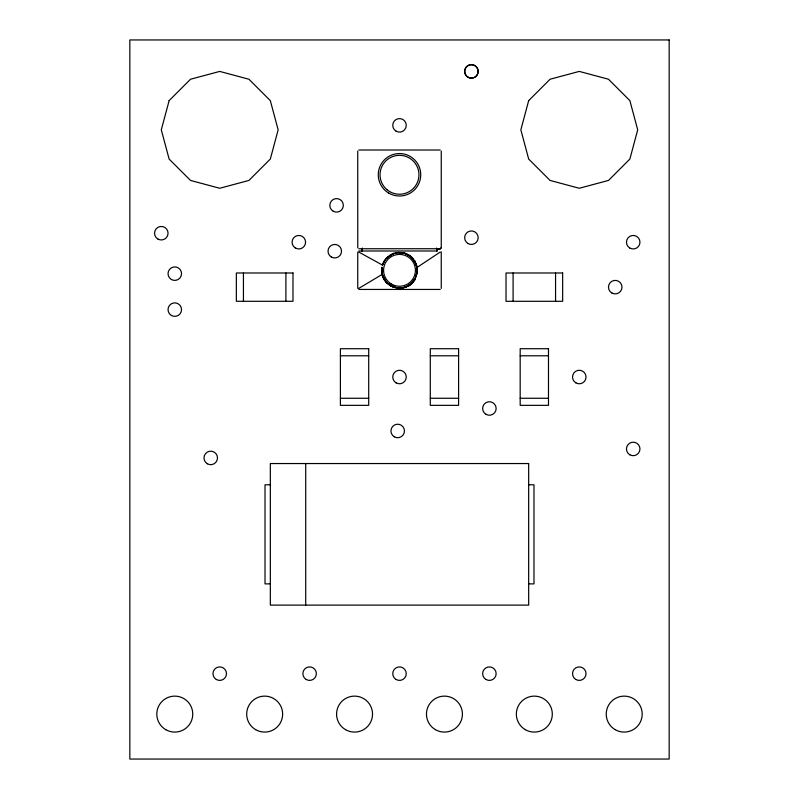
<?xml version="1.0" encoding="UTF-8"?>
<svg xmlns="http://www.w3.org/2000/svg" width="799" height="799" viewBox="0 0 799 799"><rect width="100%" height="100%" fill="white"/><g stroke="black" fill="none" stroke-linecap="round" stroke-linejoin="round"><path stroke-width="1.2" d="M357.742 288.379L357.752 252.055M441.258 151.071L441.248 247.68L440.379 248.729L436.654 248.749M441.258 247.68L440.559 248.679L437.363 248.749L437.363 250.996L358.801 250.996M382.341 265.008L385.777 258.726L393.607 253.353L385.777 258.726L382.341 265.008L358.801 252.055M417.218 267.345L414.641 260.664L417.218 267.345L440.199 252.055M358.801 288.379L382.022 274.496C385.338 290.057 408.099 292.744 415.26 278.971L408.738 285.932L401.258 288.379L408.738 285.932L415.4 279.051L410.636 284.434L404.244 287.66L410.536 284.304C404.773 288.839 396.793 289.078 390.421 285.652L397.103 288.139L386.586 282.826L382.022 274.496M358.801 150.012L440.229 150.022M358.801 248.749L440.359 248.729M358.801 289.438L440.199 289.438M340.404 355.795L368.709 355.795M430.291 355.795L458.596 355.795M520.179 355.795L548.484 355.795M340.404 398.262L368.709 398.262M430.291 398.262L458.596 398.262M520.179 398.262L548.484 398.262M270.332 484.783L265.018 484.783L265.018 583.879L270.332 583.879M528.668 484.783L533.982 484.783L533.982 583.879L528.668 583.879M441.238 251.895L441.258 288.379M357.742 151.071L357.762 247.85M555.565 272.988L555.565 301.293M513.098 272.988L513.098 301.293M436.654 248.05L436.654 251.246M362.347 248.05L362.347 251.246M361.637 248.749L361.637 250.996M305.717 463.55L305.717 605.113M285.902 272.988L285.902 301.293M243.435 272.988L243.435 301.293M381.942 267.365L382.182 274.457L381.942 267.365M417.068 272.099L415.11 278.891L417.218 272.109L417.058 267.365L417.218 272.109L415.969 276.674L417.068 272.099M169.128 100.624L161.298 129.838L169.128 159.051L190.512 180.434L219.725 188.264L248.938 180.434L270.322 159.051L278.152 129.838L270.322 100.624L248.938 79.241L219.725 71.411L190.512 79.241L169.128 100.624M528.678 100.624L520.848 129.838L528.678 159.051L550.062 180.434L579.275 188.264L608.488 180.434L629.872 159.051L637.702 129.838L629.872 100.624L608.488 79.241L579.275 71.411L550.062 79.241L528.678 100.624M383.49 262.901L382.491 265.058L384.489 260.754L383.49 262.901M414.981 278.811L412.184 282.606L408.499 285.523L412.184 282.606L414.981 278.811M387.755 257.348L386.017 258.936L389.512 255.78L387.755 257.348M391.54 254.571L389.423 255.65C396.863 250.776 407.33 251.925 413.223 258.726L405.393 253.353L398.302 252.404L405.343 253.513L409.577 255.65L405.343 253.513L400.689 252.564A31.99 29.803 -7.7 0 0 393.657 253.513L391.54 254.571M669.163 39.95L129.838 39.95L129.838 759.05L669.163 759.05L669.163 39.95M292.983 272.988L236.354 272.988L236.354 301.293L292.983 301.293L292.983 272.988M562.646 272.988L506.017 272.988L506.017 301.293L562.646 301.293L562.646 272.988M368.709 348.714L340.404 348.714L340.404 405.343L368.709 405.343L368.709 348.714M458.596 348.714L430.291 348.714L430.291 405.343L458.596 405.343L458.596 348.714M548.484 348.714L520.179 348.714L520.179 405.343L548.484 405.343L548.484 348.714M528.668 463.55L270.332 463.55L270.332 605.113L528.668 605.113L528.668 463.55M394.836 287.36C387.165 285.183 381.652 277.712 381.862 269.742C381.632 277.712 387.155 285.203 394.836 287.36M411.245 257.348L409.488 255.78L412.983 258.936L416.509 265.058L413.093 258.836L415.51 262.901L411.245 257.348M416.768 267.415L416.359 265.098L417.138 269.742L416.768 267.415M331.395 257.038A6.762 6.762 0 0 0 341.533 251.186A6.762 6.762 0 0 0 331.395 245.333A6.762 6.762 0 0 0 331.395 257.038M295.44 248.05A6.762 6.762 0 0 0 305.578 242.197A6.762 6.762 0 0 0 295.44 236.344A6.762 6.762 0 0 0 295.44 248.05M394.316 436.813A6.762 6.762 0 0 0 404.454 430.961A6.762 6.762 0 0 0 394.316 425.108A6.762 6.762 0 0 0 394.316 436.813M396.124 679.51A6.762 6.762 0 0 0 406.262 673.657A6.762 6.762 0 0 0 396.124 667.804A6.762 6.762 0 0 0 396.124 679.51M575.899 679.51A6.762 6.762 0 0 0 586.037 673.657A6.762 6.762 0 0 0 575.899 667.804A6.762 6.762 0 0 0 575.899 679.51M629.832 454.791A6.762 6.762 0 0 0 639.969 448.938A6.762 6.762 0 0 0 629.832 443.085A6.762 6.762 0 0 0 629.832 454.791M486.012 679.51A6.762 6.762 0 0 0 496.149 673.657A6.762 6.762 0 0 0 486.012 667.804A6.762 6.762 0 0 0 486.012 679.51M216.349 679.51A6.762 6.762 0 0 0 226.487 673.657A6.762 6.762 0 0 0 216.349 667.804A6.762 6.762 0 0 0 216.349 679.51M306.237 679.51A6.762 6.762 0 0 0 316.374 673.657A6.762 6.762 0 0 0 306.237 667.804A6.762 6.762 0 0 0 306.237 679.51M207.36 463.78A6.762 6.762 0 0 0 217.498 457.927A6.762 6.762 0 0 0 207.36 452.074A6.762 6.762 0 0 0 207.36 463.78M465.557 74.786A6.762 6.762 0 0 0 477.263 74.786A6.762 6.762 0 0 0 471.41 64.649A6.762 6.762 0 0 0 465.557 74.786M629.832 248.05A6.762 6.762 0 0 0 639.969 242.197A6.762 6.762 0 0 0 629.832 236.344A6.762 6.762 0 0 0 629.832 248.05M157.922 239.061A6.762 6.762 0 0 0 168.06 233.208A6.762 6.762 0 0 0 157.922 227.355A6.762 6.762 0 0 0 157.922 239.061M468.034 243.555A6.762 6.762 0 0 0 478.172 237.703A6.762 6.762 0 0 0 468.034 231.85A6.762 6.762 0 0 0 468.034 243.555M333.203 211.216A6.762 6.762 0 0 0 343.34 205.353A6.762 6.762 0 0 0 333.203 199.5A6.762 6.762 0 0 0 333.203 211.216M486.012 414.341A6.762 6.762 0 0 0 496.149 408.489A6.762 6.762 0 0 0 486.012 402.636A6.762 6.762 0 0 0 486.012 414.341M396.124 382.881A6.762 6.762 0 0 0 406.262 377.028A6.762 6.762 0 0 0 396.124 371.175A6.762 6.762 0 0 0 396.124 382.881M396.124 131.196A6.762 6.762 0 0 0 406.262 125.343A6.762 6.762 0 0 0 396.124 119.49A6.762 6.762 0 0 0 396.124 131.196M171.405 279.51A6.762 6.762 0 0 0 181.543 273.658A6.762 6.762 0 0 0 171.405 267.805A6.762 6.762 0 0 0 171.405 279.51M171.405 315.465A6.762 6.762 0 0 0 181.543 309.613A6.762 6.762 0 0 0 171.405 303.76A6.762 6.762 0 0 0 171.405 315.465M575.899 382.881A6.762 6.762 0 0 0 586.037 377.028A6.762 6.762 0 0 0 575.899 371.175A6.762 6.762 0 0 0 575.899 382.881M611.854 292.993A6.762 6.762 0 0 0 621.992 287.141A6.762 6.762 0 0 0 611.854 281.288A6.762 6.762 0 0 0 611.854 292.993M165.793 729.677A17.977 17.977 0 0 0 192.759 714.106A17.977 17.977 0 0 0 165.793 698.536A17.977 17.977 0 0 0 165.793 729.677M255.68 729.677A17.977 17.977 0 0 0 282.646 714.106A17.977 17.977 0 0 0 255.68 698.536A17.977 17.977 0 0 0 255.68 729.677M345.567 729.677A17.977 17.977 0 0 0 372.534 714.106A17.977 17.977 0 0 0 345.567 698.536A17.977 17.977 0 0 0 345.567 729.677M435.455 729.677A17.977 17.977 0 0 0 462.421 714.106A17.977 17.977 0 0 0 435.455 698.536A17.977 17.977 0 0 0 435.455 729.677M525.342 729.677A17.977 17.977 0 0 0 552.309 714.106A17.977 17.977 0 0 0 525.342 698.536A17.977 17.977 0 0 0 525.342 729.677M615.23 729.677A17.977 17.977 0 0 0 642.196 714.106A17.977 17.977 0 0 0 615.23 698.536A17.977 17.977 0 0 0 615.23 729.677M468.034 77.263A6.762 6.762 0 0 0 478.172 71.411A6.762 6.762 0 0 0 468.034 65.558A6.762 6.762 0 0 0 468.034 77.263M388.883 193.168A21.233 21.233 0 0 0 420.733 174.781A21.233 21.233 0 0 0 388.883 156.394A21.233 21.233 0 0 0 388.883 193.168M386.986 189.693A19.466 19.466 0 0 0 418.666 178.157A19.466 19.466 0 0 0 392.838 156.494A19.466 19.466 0 0 0 386.986 189.693M391.54 284.124A15.92 15.92 0 0 0 415.42 270.332A15.92 15.92 0 0 0 391.54 256.539A15.92 15.92 0 0 0 391.54 284.124"/></g></svg>
